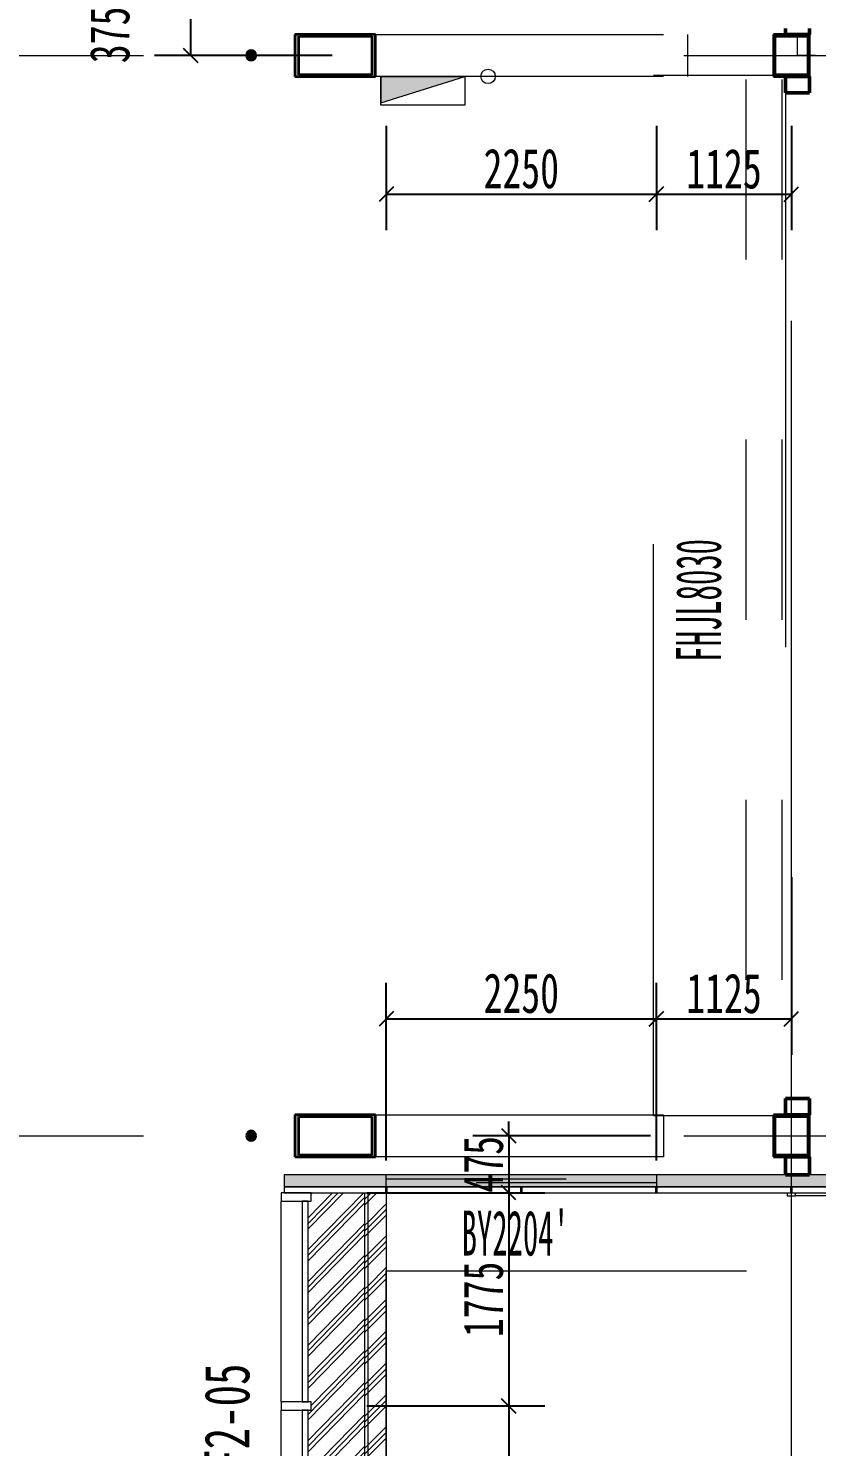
# Model space of a CAD drawing. Header units: millimetres. Extents: x 124696 to 347024, y 412631 to 564609.
# Drawn here: x 183817 to 190382, y 489762 to 501577 of the extents above; entities that cross this region are included whole.
import ezdxf

# ---------------------------------------------------------------- set-up
doc = ezdxf.new("R2010")
doc.units = ezdxf.units.MM
doc.header["$LTSCALE"] = 1500
doc.header["$MEASUREMENT"] = 0
for name, pattern in [('二层平面图$0$IMPORT-216002', [3, 2, -1]), ('二层平面图$0$划线', [6.35, 3.175, -3.175]), ('二层平面图$0$划线 1mm', [2, 1, -1]), ('二层平面图$0$轴网线_12_3_3_3 mm', [21, 12, -3, 3, -3])]:
    doc.linetypes.add(name, pattern=pattern)
doc.layers.add('0-建筑底图', color=7, linetype='Continuous')
for name, color, linetype, lineweight in [('二层平面图$0$0-1', 7, 'Continuous', 5), ('二层平面图$0$A-DOOR', 51, 'Continuous', 9), ('二层平面图$0$A-DOOR-3', 51, '二层平面图$0$划线', 9), ('二层平面图$0$A-DOOR-4', 51, '二层平面图$0$划线 1mm', 9), ('二层平面图$0$A-DOOR-IDEN', 53, 'Continuous', 15), ('二层平面图$0$A-LINE', 7, 'Continuous', 9), ('二层平面图$0$A-LINE-1', 7, '二层平面图$0$IMPORT-216002', 9), ('二层平面图$0$A-WALL-1', 10, 'Continuous', 50), ('二层平面图$0$A-WALL-2', 170, 'Continuous', 20), ('二层平面图$0$A-WALL-3', 10, 'Continuous', 50), ('二层平面图$0$A-WALL-CURT-PANEL-2', 7, 'Continuous', 9), ('二层平面图$0$A-WALL-CURT-PANEL-3', 140, 'Continuous', 9), ('二层平面图$0$A-WALL-CURT-STILE-2', 7, 'Continuous', 9), ('二层平面图$0$A-WALL-CURT-STILE-3', 7, 'Continuous', 9), ('二层平面图$0$A-WINDOW', 51, 'Continuous', 9), ('二层平面图$0$A-WINDOW-2', 51, '二层平面图$0$划线 1mm', 9), ('二层平面图$0$A-WINDOW-IDEN', 53, 'Continuous', 15), ('二层平面图$0$ANNO-DIMS', 3, 'Continuous', 15), ('二层平面图$0$ANNO-DOTE-1', 10, '二层平面图$0$轴网线_12_3_3_3 mm', 15), ('二层平面图$0$E-FIRE-EQPM', 3, 'Continuous', 9), ('二层平面图$0$FLOR-PATT', 99, 'Continuous', 9), ('二层平面图$0$S-BEAM', 4, 'Continuous', 9), ('二层平面图$0$S-BEAM-1', 7, 'Continuous', 9), ('二层平面图$0$S-BEAM-2', 130, 'Continuous', 35), ('二层平面图$0$S-COLU', 7, 'Continuous', 9), ('二层平面图$0$S-COLU-1', 250, 'Continuous', 5), ('二层平面图$0$S-COLU-2', 130, 'Continuous', 35), ('二层平面图$0$WALL-HATCH', 252, 'Continuous', 9), ('二层平面图$0$WALL-IDEN', 233, 'Continuous', 15)]:
    doc.layers.add(name, color=color, linetype=linetype, lineweight=lineweight)
doc.styles.add('二层平面图$0$黑体', font='simhei.ttf', dxfattribs={"width": 0.7, "height": 375})
doc.styles.add('二层平面图$0$黑体_5', font='simhei.ttf', dxfattribs={"width": 0.7, "height": 330})
doc.styles.add('二层平面图$0$黑体_6', font='simhei.ttf', dxfattribs={"width": 0.5, "height": 375})
doc.dimstyles.new('二层平面图$0$直线_2_2mm_黑体_引线_文字在上', dxfattribs={"dimscale": 304.8, "dimtxt": 412.811453, "dimasz": 0.393701, "dimexe": 0.984252, "dimexo": 0.0625, "dimgap": 0.147638, "dimtad": 1, "dimdec": 0, "dimzin": 0, "dimdsep": 46, "dimtxsty": '二层平面图$0$黑体_5', "dimblk1": '二层平面图$0$_Oblique', "dimblk2": '二层平面图$0$_Oblique', "dimsah": 1, "dimcen": 0.09, "dimazin": 0, "dimtfac": 1, "dimtdec": 4, "dimtix": 1, "dimtmove": 0, "dimatfit": 3, "dimfxl": 3.937008, "dimfxlon": 1, "dimtvp": 1, "dimtolj": 1, "dimtzin": 0, "dimarcsym": 2})
doc.dimstyles.new('二层平面图$0$直线_2_2mm_黑体_引线_文字在上_2', dxfattribs={"dimscale": 304.8, "dimtxt": 412.811453, "dimasz": 0.393701, "dimexe": 0.984252, "dimexo": 0.0625, "dimgap": 0.147638, "dimtad": 1, "dimdec": 0, "dimzin": 0, "dimdsep": 46, "dimtxsty": '二层平面图$0$黑体_5', "dimblk1": '二层平面图$0$_Oblique', "dimblk2": '二层平面图$0$_Oblique', "dimsah": 1, "dimcen": 0.09, "dimazin": 0, "dimtfac": 1, "dimtdec": 4, "dimtix": 1, "dimtmove": 2, "dimatfit": 3, "dimfxl": 3.937008, "dimfxlon": 1, "dimtvp": 1, "dimtolj": 1, "dimtzin": 0, "dimarcsym": 2})
doc.dimstyles.new('二层平面图$0$直线_2_2mm_黑体_引线_文字在上_3', dxfattribs={"dimscale": 304.8, "dimtxt": 412.811453, "dimasz": 0.393701, "dimexe": 0.984252, "dimexo": 0.0625, "dimgap": 0.147638, "dimtad": 1, "dimdec": 0, "dimzin": 0, "dimdsep": 46, "dimtxsty": '二层平面图$0$黑体_5', "dimblk1": '二层平面图$0$_Oblique', "dimblk2": '二层平面图$0$_Oblique', "dimsah": 1, "dimcen": 0.09, "dimazin": 0, "dimtfac": 1, "dimtdec": 4, "dimtix": 1, "dimtmove": 0, "dimatfit": 3, "dimfxl": 3.937008, "dimfxlon": 1, "dimtvp": 1, "dimtolj": 1, "dimtzin": 0, "dimarcsym": 2})
pattern_1 = [(45, (0, 0), (-132.5825, 132.5825), []), (45, (46.88, 0), (0, 265.16504), []), (45, (-46.88, 0), (0, 265.16504), [])]

# ---------------------------------------------------------------- blocks, each defined once
blk = doc.blocks.new('二层平面图$0$S-梁-钢-箱形1 - _-300x350x14x14-V38-104-2F')
at = {"layer": '二层平面图$0$S-BEAM-1'}
h = blk.add_hatch(color=256, dxfattribs=at)
h.paths.add_polyline_path([(23535, 15575), (23535, 15925), (22865, 15925), (22865, 15575)])
h.paths.add_polyline_path([(23504, 15589), (22896, 15589), (22896, 15911), (23504, 15911), (23504, 15614)])
for p, q in [((23535, 15925), (25935, 15925)), ((25935, 15575), (23535, 15575))]:
    blk.add_line(p, q, dxfattribs=at)
at = {"layer": '二层平面图$0$S-BEAM-2'}
for p, q in [((23535, 15925), (22865, 15925)), ((22865, 15925), (22865, 15575)), ((22896, 15589), (22896, 15911)), ((22896, 15911), (23504, 15911)), ((23504, 15911), (23504, 15589)), ((23535, 15575), (23535, 15925)), ((22865, 15575), (23535, 15575)), ((23504, 15589), (22896, 15589))]:
    blk.add_line(p, q, dxfattribs=at)
blk = doc.blocks.new('二层平面图$0$S-柱-钢-圆形 - D-80-2197115-104-2F')
at = {"layer": '二层平面图$0$S-COLU'}
blk.add_hatch(color=256, dxfattribs=at).paths.add_polyline_path([(0, -40), (20, -35), (35, -20), (40, 0), (35, 20), (20, 35), (0, 40), (-20, 35), (-35, 20), (-40, 0), (-35, -20), (-20, -35)])
at = {"layer": '二层平面图$0$S-COLU-2'}
for start, end in [(360, 180), (180, 360)]:
    blk.add_arc((0, 0), 40, start, end, dxfattribs=at)
blk = doc.blocks.new('二层平面图$0$S-梁-钢-箱形1 - _-300x350x14x14-V78-104-2F')
at = {"layer": '二层平面图$0$S-BEAM-1'}
h = blk.add_hatch(color=256, dxfattribs=at)
h.paths.add_polyline_path([(41535, 44825), (41535, 45175), (40865, 45175), (40865, 44825)])
h.paths.add_polyline_path([(41504, 44839), (40896, 44839), (40896, 45161), (41504, 45161), (41504, 44852)])
for p, q in [((41535, 45175), (43935, 45175)), ((41580, 44825), (41535, 44825)), ((43935, 44825), (42280, 44825))]:
    blk.add_line(p, q, dxfattribs=at)
at = {"layer": '二层平面图$0$S-BEAM-2'}
for p, q in [((41535, 45175), (40865, 45175)), ((40865, 45175), (40865, 44825)), ((40896, 44839), (40896, 45161)), ((40896, 45161), (41504, 45161)), ((41504, 45161), (41504, 44839)), ((41535, 44825), (41535, 45175)), ((40865, 44825), (41535, 44825)), ((41504, 44839), (40896, 44839))]:
    blk.add_line(p, q, dxfattribs=at)
blk = doc.blocks.new('二层平面图$0$SHS-Structure-Center_rvt-1-104-2F')
at = {"layer": '二层平面图$0$S-COLU-1'}
h = blk.add_hatch(color=256, dxfattribs=at)
h.paths.add_polyline_path([(45150, 44825), (45150, 45175), (44850, 45175), (44850, 44825)])
h.paths.add_polyline_path([(45136, 44839), (44864, 44839), (44864, 45161), (45136, 45161), (45136, 44852)])
blk.add_hatch(color=256, dxfattribs=at).paths.add_polyline_path([(40500, 44960), (40520, 44965), (40535, 44980), (40540, 45000), (40535, 45020), (40520, 45035), (40500, 45040), (40480, 45035), (40465, 45020), (40460, 45000), (40465, 44980), (40480, 44965)])
h = blk.add_hatch(color=256, dxfattribs=at)
h.paths.add_polyline_path([(45150, 35825), (45150, 36175), (44850, 36175), (44850, 35825)])
h.paths.add_polyline_path([(45136, 35839), (44864, 35839), (44864, 36161), (45136, 36161), (45136, 35892)])
at = {"layer": '二层平面图$0$S-COLU-2'}
for p, q in [((45150, 45175), (44850, 45175)), ((44850, 45175), (44850, 44825)), ((44864, 45161), (45136, 45161)), ((44864, 44839), (44864, 45161)), ((45136, 45161), (45136, 44839)), ((45150, 44825), (45150, 45175)), ((44850, 44825), (45150, 44825)), ((45136, 44839), (44864, 44839)), ((45150, 36175), (44850, 36175)), ((44850, 36175), (44850, 35825)), ((44864, 36161), (45136, 36161)), ((44864, 35839), (44864, 36161)), ((45136, 36161), (45136, 35839)), ((45150, 35825), (45150, 36175)), ((44850, 35825), (45150, 35825)), ((45136, 35839), (44864, 35839))]:
    blk.add_line(p, q, dxfattribs=at)
for start, end in [(0, 180), (180, 0)]:
    blk.add_arc((40500, 45000), 40, start, end, dxfattribs=at)
at = {"layer": '二层平面图$0$S-BEAM'}
for name, p in [('二层平面图$0$S-梁-钢-箱形1 - _-300x350x14x14-V78-104-2F', (0, 0)), ('二层平面图$0$S-梁-钢-箱形1 - _-300x350x14x14-V38-104-2F', (18000, 20250))]:
    blk.add_blockref(name, p, dxfattribs=at)
at = {"layer": '二层平面图$0$S-COLU'}
blk.add_blockref('二层平面图$0$S-柱-钢-圆形 - D-80-2197115-104-2F', (40500, 36000), dxfattribs=at)
blk = doc.blocks.new('二层平面图$0$楼板 斜檐口 - 楼板 斜檐口-3571289-104-2F')
at = {"layer": '二层平面图$0$FLOR-PATT'}
h = blk.add_hatch(dxfattribs=at)
h.set_pattern_fill('FP_95', color=256, style=0, pattern_type=2)
h.set_pattern_definition([(45.634, (1733.87, 0), (-129.6791, 132.58266), []), (45.634, (1779.72, 0), (0.0011, 265.165), []), (45.634, (1688.02, 0), (0.0011, 265.165), [])])
h.paths.add_polyline_path([(41445, 31975), (41445, 35525), (41000, 35525), (41000, 35455), (40975, 35455), (40975, 33785), (41000, 33785), (41000, 33715), (40975, 33715), (40975, 32045), (41000, 32045), (41000, 31975), (41026, 31975)])
h = blk.add_hatch(dxfattribs=at)
h.set_pattern_fill('FP_47', color=256, style=0, pattern_type=2)
h.set_pattern_definition(pattern_1)
h.paths.add_polyline_path([(41445, 31975), (41475, 31975), (41475, 35525), (41445, 35525), (41445, 32591)])
h = blk.add_hatch(dxfattribs=at)
h.set_pattern_fill('FP_47', color=256, style=0, pattern_type=2)
h.set_pattern_definition(pattern_1)
h.paths.add_polyline_path([(41475, 31975), (41625, 31975), (41625, 35525), (41475, 35525), (41475, 32591)])
at = {"layer": '二层平面图$0$A-LINE'}
for p, q in [((41445, 35525), (41445, 31975)), ((41475, 31975), (41475, 35525)), ((41625, 35525), (41625, 31975))]:
    blk.add_line(p, q, dxfattribs=at)
blk = doc.blocks.new('二层平面图$0$国标_带灭火器箱组合式消防柜-乙型-左 - 1800x700x180 2-4750706-104-2F')
at = {"layer": '二层平面图$0$E-FIRE-EQPM'}
blk.add_hatch(color=256, dxfattribs=at).paths.add_polyline_path([(-350, -120), (350, 100), (-350, 100)])
for p, q in [((-350, -120), (350, 100)), ((350, 100), (-350, 100)), ((-350, 100), (-350, -120)), ((-350, -140), (-350, 100)), ((-350, 100), (350, 100)), ((350, 100), (350, -140)), ((350, -140), (-350, -140))]:
    blk.add_line(p, q, dxfattribs=at)
blk = doc.blocks.new('二层平面图$0$A-侧装双轨防火卷帘 - FHJL8030-11789880-104-2F')
at = {"layer": '二层平面图$0$A-DOOR-3'}
for p, q in [((-4334, -100), (4334, -100)), ((-4334, -1200), (-4334, -100)), ((4334, -100), (4334, -1200)), ((4334, -1200), (-4334, -1200))]:
    blk.add_line(p, q, dxfattribs=at)
at = {"layer": '二层平面图$0$A-DOOR-4'}
for p, q in [((-4299, -130), (4299, -130)), ((-4299, -430), (4299, -430))]:
    blk.add_line(p, q, dxfattribs=at)
blk = doc.blocks.new('二层平面图$0$矩形竖梃 - 8 x 50 mm 蜂窝铝板幕墙开缝-13027057-104-2F')
at = {"layer": '二层平面图$0$A-WALL-CURT-STILE-3'}
for p, q in [((-4, 0), (4, 0)), ((-4, -50), (-4, 0)), ((4, 0), (4, -50)), ((4, -50), (-4, -50))]:
    blk.add_line(p, q, dxfattribs=at)
blk = doc.blocks.new('二层平面图$0$系统嵌板 - 白色艾特板-13027059-104-2F')
at = {"layer": '二层平面图$0$A-WALL-CURT-PANEL-3'}
for p, q in [((423, 50), (-423, 50)), ((-423, 50), (-423, 0)), ((-423, 0), (423, 0)), ((423, 0), (423, 50))]:
    blk.add_line(p, q, dxfattribs=at)
blk = doc.blocks.new('二层平面图$0$系统嵌板 - 白色艾特板-13027060-104-2F')
at = {"layer": '二层平面图$0$A-WALL-CURT-PANEL-3'}
for p, q in [((558.5, 50), (-558.5, 50)), ((-558.5, 50), (-558.5, 0)), ((-558.5, 0), (558.5, 0)), ((558.5, 0), (558.5, 50))]:
    blk.add_line(p, q, dxfattribs=at)
blk = doc.blocks.new('二层平面图$0$系统嵌板 - 白色艾特板-13027061-104-2F')
at = {"layer": '二层平面图$0$A-WALL-CURT-PANEL-3'}
for p, q in [((558.5, 50), (-558.5, 50)), ((-558.5, 50), (-558.5, 0)), ((-558.5, 0), (558.5, 0)), ((558.5, 0), (558.5, 50))]:
    blk.add_line(p, q, dxfattribs=at)
blk = doc.blocks.new('二层平面图$0$系统嵌板 - 白色艾特板-13027062-104-2F')
at = {"layer": '二层平面图$0$A-WALL-CURT-PANEL-3'}
for p, q in [((558.5, 50), (-558.5, 50)), ((-558.5, 50), (-558.5, 0)), ((-558.5, 0), (558.5, 0)), ((558.5, 0), (558.5, 50))]:
    blk.add_line(p, q, dxfattribs=at)
blk = doc.blocks.new('二层平面图$0$系统嵌板 - 00S-玻璃-12648773-104-2F')
at = {"layer": '二层平面图$0$A-WALL-CURT-PANEL-3'}
for p, q in [((835, 50), (-835, 50)), ((-835, 50), (-835, 0)), ((-835, 0), (835, 0)), ((835, 0), (835, 50))]:
    blk.add_line(p, q, dxfattribs=at)
blk = doc.blocks.new('二层平面图$0$矩形竖梃 - 幕墙龙骨_70_250-12225542-104-2F')
at = {"layer": '二层平面图$0$A-WALL-CURT-STILE-3'}
for p, q in [((-70, 25), (0, 25)), ((-70, -225), (-70, 25)), ((0, 25), (0, -225)), ((0, -225), (-70, -225))]:
    blk.add_line(p, q, dxfattribs=at)
blk = doc.blocks.new('二层平面图$0$矩形竖梃 - 幕墙龙骨_20_225_隐框-12494318-104-2F')
at = {"layer": '二层平面图$0$A-WALL-CURT-STILE-2'}
blk.add_line((40750, 32045), (40750, 33715), dxfattribs=at)
blk = doc.blocks.new('二层平面图$0$矩形竖梃 - 幕墙龙骨_20_225_隐框-12494319-104-2F')
at = {"layer": '二层平面图$0$A-WALL-CURT-STILE-2'}
blk.add_line((40750, 33785), (40750, 35455), dxfattribs=at)
blk = doc.blocks.new('二层平面图$0$矩形竖梃 - 幕墙龙骨_70_250-12494320-104-2F')
at = {"layer": '二层平面图$0$A-WALL-CURT-STILE-3'}
for p, q in [((-35, 25), (35, 25)), ((-35, -225), (-35, 25)), ((35, 25), (35, -225)), ((35, -225), (-35, -225))]:
    blk.add_line(p, q, dxfattribs=at)
blk = doc.blocks.new('二层平面图$0$A-金属百叶 - BY2204_-12935238-104-2F')
at = {"layer": '二层平面图$0$A-WINDOW'}
for p, q in [((-1125, -50), (-1125, 50)), ((1125, 50), (1125, -50))]:
    blk.add_line(p, q, dxfattribs=at)
at = {"layer": '二层平面图$0$A-WINDOW-2'}
for p, q in [((-1125, 17), (1125, 17)), ((1125, -17), (-1125, -17))]:
    blk.add_line(p, q, dxfattribs=at)
blk = doc.blocks.new('二层平面图$0$矩形竖梃 - 幕墙龙骨_70_250-13162030-104-2F')
at = {"layer": '二层平面图$0$A-WALL-CURT-STILE-2'}
for p, q in [((-70, 0), (-70, 25)), ((-70, 25), (0, 25)), ((0, 25), (0, 0))]:
    blk.add_line(p, q, dxfattribs=at)
blk = doc.blocks.new('二层平面图$0$矩形竖梃 - 幕墙龙骨_70_250-13162027-104-2F')
at = {"layer": '二层平面图$0$A-WALL-CURT-STILE-2'}
for p, q in [((45475, 35750), (45500, 35750)), ((45500, 35500), (45035, 35500))]:
    blk.add_line(p, q, dxfattribs=at)
blk = doc.blocks.new('二层平面图$0$_Oblique')
at = {"color": 0, "linetype": 'ByBlock', "lineweight": -2}
blk.add_line((-0.5, -0.5), (0.5, 0.5), dxfattribs=at)
blk = doc.blocks.new('*D2521')
at = {"layer": '二层平面图$0$ANNO-DIMS', "color": 0, "lineweight": -2, "transparency": 16777216}
for p, q in [((41175, 45375), (39695, 45375)), ((39995, 45375), (39995, 45000)), ((41175, 45000), (39695, 45000))]:
    blk.add_line(p, q, dxfattribs=at)
at = {"layer": '二层平面图$0$ANNO-DIMS', "color": 0, "lineweight": -2, "transparency": 16777216, "xscale": 120, "yscale": 120, "zscale": 120}
for p, rotation in [((39995, 45375), 90), ((39995, 45000), 270)]:
    blk.add_blockref('二层平面图$0$_Oblique', p, dxfattribs=dict(at, rotation=rotation))
at = {"layer": '二层平面图$0$ANNO-DIMS', "color": 0, "transparency": 16777216, "insert": (39156, 44935), "char_height": 330, "width": 604.82, "attachment_point": 1, "rotation": 90, "line_spacing_factor": 0.872751, "style": '二层平面图$0$黑体_5'}
blk.add_mtext('\\A1;375', dxfattribs=at)
blk = doc.blocks.new('*D2457')
at = {"layer": '二层平面图$0$ANNO-DIMS', "color": 0, "lineweight": -2, "transparency": 16777216}
for p, q in [((42645, 36000), (42645, 36120)), ((43826, 36000), (42345, 36000)), ((42645, 36000), (42645, 35525)), ((41464, 35525), (42945, 35525)), ((42645, 35525), (42645, 35405))]:
    blk.add_line(p, q, dxfattribs=at)
at = {"layer": '二层平面图$0$ANNO-DIMS', "color": 0, "lineweight": -2, "transparency": 16777216, "xscale": 120, "yscale": 120, "zscale": 120}
for p, rotation in [((42645, 36000), 270), ((42645, 35525), 90)]:
    blk.add_blockref('二层平面图$0$_Oblique', p, dxfattribs=dict(at, rotation=rotation))
at = {"layer": '二层平面图$0$ANNO-DIMS', "color": 0, "transparency": 16777216, "insert": (42435, 35762), "char_height": 330, "width": 604.82, "attachment_point": 5, "rotation": 90, "style": '二层平面图$0$黑体_5'}
blk.add_mtext('\\A1;475', dxfattribs=at)
blk = doc.blocks.new('*D2458')
at = {"layer": '二层平面图$0$ANNO-DIMS', "color": 0, "lineweight": -2, "transparency": 16777216}
for p, q in [((41464, 35525), (42945, 35525)), ((42645, 35525), (42645, 33750)), ((41464, 33750), (42945, 33750))]:
    blk.add_line(p, q, dxfattribs=at)
at = {"layer": '二层平面图$0$ANNO-DIMS', "color": 0, "lineweight": -2, "transparency": 16777216, "xscale": 120, "yscale": 120, "zscale": 120}
for p, rotation in [((42645, 35525), 90), ((42645, 33750), 270)]:
    blk.add_blockref('二层平面图$0$_Oblique', p, dxfattribs=dict(at, rotation=rotation))
at = {"layer": '二层平面图$0$ANNO-DIMS', "color": 0, "transparency": 16777216, "insert": (42435, 34637), "char_height": 330, "width": 806.42, "attachment_point": 5, "rotation": 90, "style": '二层平面图$0$黑体_5'}
blk.add_mtext('\\A1;1775', dxfattribs=at)
blk = doc.blocks.new('*D2459')
at = {"layer": '二层平面图$0$ANNO-DIMS', "color": 0, "lineweight": -2, "transparency": 16777216}
for p, q in [((41464, 33750), (42945, 33750)), ((42645, 33750), (42645, 31975)), ((43826, 31975), (42345, 31975))]:
    blk.add_line(p, q, dxfattribs=at)
at = {"layer": '二层平面图$0$ANNO-DIMS', "color": 0, "lineweight": -2, "transparency": 16777216, "xscale": 120, "yscale": 120, "zscale": 120}
for p, rotation in [((42645, 33750), 90), ((42645, 31975), 270)]:
    blk.add_blockref('二层平面图$0$_Oblique', p, dxfattribs=dict(at, rotation=rotation))
at = {"layer": '二层平面图$0$ANNO-DIMS', "color": 0, "transparency": 16777216, "insert": (42435, 32862), "char_height": 330, "width": 806.42, "attachment_point": 5, "rotation": 90, "style": '二层平面图$0$黑体_5'}
blk.add_mtext('\\A1;1775', dxfattribs=at)
blk = doc.blocks.new('*D2697')
at = {"layer": '二层平面图$0$ANNO-DIMS', "color": 0, "lineweight": -2, "transparency": 16777216}
for p, q in [((41625, 44412), (41625, 43544)), ((43875, 44412), (43875, 43544)), ((41625, 43844), (43875, 43844))]:
    blk.add_line(p, q, dxfattribs=at)
at = {"layer": '二层平面图$0$ANNO-DIMS', "color": 0, "lineweight": -2, "transparency": 16777216, "xscale": 120, "yscale": 120, "zscale": 120, "rotation": 180}
blk.add_blockref('二层平面图$0$_Oblique', (41625, 43844), dxfattribs=at)
at = {"layer": '二层平面图$0$ANNO-DIMS', "color": 0, "lineweight": -2, "transparency": 16777216, "xscale": 120, "yscale": 120, "zscale": 120}
blk.add_blockref('二层平面图$0$_Oblique', (43875, 43844), dxfattribs=at)
at = {"layer": '二层平面图$0$ANNO-DIMS', "color": 0, "transparency": 16777216, "insert": (42750, 44056), "char_height": 330, "width": 806.42, "attachment_point": 5, "style": '二层平面图$0$黑体_5'}
blk.add_mtext('\\A1;2250', dxfattribs=at)
blk = doc.blocks.new('*D2698')
at = {"layer": '二层平面图$0$ANNO-DIMS', "color": 0, "lineweight": -2, "transparency": 16777216}
for p, q in [((43875, 44412), (43875, 43544)), ((45000, 44412), (45000, 43544)), ((43875, 43844), (45000, 43844))]:
    blk.add_line(p, q, dxfattribs=at)
at = {"layer": '二层平面图$0$ANNO-DIMS', "color": 0, "lineweight": -2, "transparency": 16777216, "xscale": 120, "yscale": 120, "zscale": 120, "rotation": 180}
blk.add_blockref('二层平面图$0$_Oblique', (43875, 43844), dxfattribs=at)
at = {"layer": '二层平面图$0$ANNO-DIMS', "color": 0, "lineweight": -2, "transparency": 16777216, "xscale": 120, "yscale": 120, "zscale": 120}
blk.add_blockref('二层平面图$0$_Oblique', (45000, 43844), dxfattribs=at)
at = {"layer": '二层平面图$0$ANNO-DIMS', "color": 0, "transparency": 16777216, "insert": (44438, 44054), "char_height": 330, "width": 806.42, "attachment_point": 5, "style": '二层平面图$0$黑体_5'}
blk.add_mtext('\\A1;1125', dxfattribs=at)
blk = doc.blocks.new('*D2653')
at = {"layer": '二层平面图$0$ANNO-DIMS', "color": 0, "lineweight": -2, "transparency": 16777216}
for p, q in [((41625, 35793), (41625, 37274)), ((43875, 35793), (43875, 37274)), ((41625, 36974), (43875, 36974))]:
    blk.add_line(p, q, dxfattribs=at)
at = {"layer": '二层平面图$0$ANNO-DIMS', "color": 0, "lineweight": -2, "transparency": 16777216, "xscale": 120, "yscale": 120, "zscale": 120, "rotation": 180}
blk.add_blockref('二层平面图$0$_Oblique', (41625, 36974), dxfattribs=at)
at = {"layer": '二层平面图$0$ANNO-DIMS', "color": 0, "lineweight": -2, "transparency": 16777216, "xscale": 120, "yscale": 120, "zscale": 120}
blk.add_blockref('二层平面图$0$_Oblique', (43875, 36974), dxfattribs=at)
at = {"layer": '二层平面图$0$ANNO-DIMS', "color": 0, "transparency": 16777216, "insert": (42750, 37186), "char_height": 330, "width": 806.42, "attachment_point": 5, "style": '二层平面图$0$黑体_5'}
blk.add_mtext('\\A1;2250', dxfattribs=at)
blk = doc.blocks.new('*D2654')
at = {"layer": '二层平面图$0$ANNO-DIMS', "color": 0, "lineweight": -2, "transparency": 16777216}
for p, q in [((45000, 38155), (45000, 36674)), ((43875, 35793), (43875, 37274)), ((43875, 36974), (45000, 36974))]:
    blk.add_line(p, q, dxfattribs=at)
at = {"layer": '二层平面图$0$ANNO-DIMS', "color": 0, "lineweight": -2, "transparency": 16777216, "xscale": 120, "yscale": 120, "zscale": 120, "rotation": 180}
blk.add_blockref('二层平面图$0$_Oblique', (43875, 36974), dxfattribs=at)
at = {"layer": '二层平面图$0$ANNO-DIMS', "color": 0, "lineweight": -2, "transparency": 16777216, "xscale": 120, "yscale": 120, "zscale": 120}
blk.add_blockref('二层平面图$0$_Oblique', (45000, 36974), dxfattribs=at)
at = {"layer": '二层平面图$0$ANNO-DIMS', "color": 0, "transparency": 16777216, "insert": (44438, 37184), "char_height": 330, "width": 806.42, "attachment_point": 5, "style": '二层平面图$0$黑体_5'}
blk.add_mtext('\\A1;1125', dxfattribs=at)
blk = doc.blocks.new('二层平面图')
at = {"layer": '二层平面图$0$WALL-HATCH'}
h = blk.add_hatch(dxfattribs=at)
h.set_pattern_fill('FP_123', color=8, angle=-113.578, style=0, pattern_type=2)
h.set_pattern_definition([(66.422, (29837.945, 35582.62), (0.21196, 152.88676), [26.213, -13.882, 69.19, -13.882, -42.855]), (66.422, (29837.945, 35582.62), (0.21196, 152.88676), [-123.167, 26.213, -16.642]), (113.58, (29798.026, 35582.62), (-66.51436, 0.00144), [26.213, -13.882, 69.26, -13.882, -42.855]), (113.58, (29798.026, 35582.62), (-66.51436, 0.00144), [-123.237, 26.213, -16.642]), (360, (29798.03, 35582.62), (2e-11, 152.4), [39.907, -26.604]), (360, (29831.28, 35719.78), (2e-11, 152.4), [39.907, -26.604]), (90, (29787.5, 35606.74), (-66.513, 7e-12), [12.722, -139.678]), (90, (29820.756, 35682.94), (-66.513, 7e-12), [12.722, -139.678]), (90, (29848.46, 35606.74), (-66.513, 7e-12), [12.722, -139.678]), (90, (29881.716, 35682.94), (-66.513, 7e-12), [12.722, -139.678])])
h.paths.add_polyline_path([(50536, 35575), (50536, 35675), (40775, 35675), (40775, 35575), (50000.4, 35575)])
h.paths.add_polyline_path([(31225, 35575), (31225, 35675), (4500, 35675), (4500, 35575), (30671.8, 35575)])
at = {"layer": '二层平面图$0$A-LINE', "color": 8}
for p, q in [((44135.6, 45175), (44135.6, 44825)), ((45050, 45000), (45050, 45161)), ((45136, 45000), (45050, 45000)), ((45200, 45000), (45150, 45000)), ((43935.6, 36175), (43935.6, 35825))]:
    blk.add_line(p, q, dxfattribs=at)
blk.add_circle((42473.1, 44825), 60, dxfattribs=at)
at = {"layer": '二层平面图$0$A-LINE-1', "color": 8}
for p, q in [((41625.1, 32625), (41625.1, 34875)), ((41625.1, 34875), (54000, 34875))]:
    blk.add_line(p, q, dxfattribs=at)
at = {"layer": '二层平面图$0$A-WALL-1', "color": 8}
for p, q in [((44950, 45225), (44950, 45175)), ((44950, 45175), (45150, 45175)), ((45150, 45175), (45150, 45225)), ((44950, 44825), (44950, 44689)), ((45150, 44825), (44950, 44825)), ((45150, 44689), (45150, 44825)), ((44950, 44689), (45150, 44689)), ((44950, 36311), (44950, 36175)), ((45150, 36311), (44950, 36311)), ((45150, 36175), (45150, 36311)), ((44950, 36175), (45150, 36175)), ((44950, 35825), (44950, 35675)), ((45150, 35825), (44950, 35825)), ((45150, 35675), (45150, 35825))]:
    blk.add_line(p, q, dxfattribs=at)
at = {"layer": '二层平面图$0$A-WALL-2', "color": 8}
for p, q in [((44950, 35675), (40775, 35675)), ((40775, 35675), (40775, 35575)), ((40775, 35575), (50536, 35575)), ((50536, 35675), (45150, 35675))]:
    blk.add_line(p, q, dxfattribs=at)
at = {"layer": '二层平面图$0$A-WALL-3', "color": 8}
blk.add_line((45150, 35675), (44950, 35675), dxfattribs=at)
at = {"layer": '二层平面图$0$ANNO-DOTE-1', "color": 8}
for p, q in [((45000, -6710.3), (45000, 106757.2)), ((-18896.2, 45000), (161528.2, 45000)), ((-18896.2, 36000), (161528.2, 36000))]:
    blk.add_line(p, q, dxfattribs=at)
at = {"layer": '二层平面图$0$0-1', "color": 8}
blk.add_blockref('二层平面图$0$SHS-Structure-Center_rvt-1-104-2F', (0, 0), dxfattribs=at)
at = {"layer": '二层平面图$0$A-DOOR', "color": 8, "rotation": 269.9999999999999}
blk.add_blockref('二层平面图$0$A-侧装双轨防火卷帘 - FHJL8030-11789880-104-2F', (45050, 40500), dxfattribs=at)
at = {"layer": '二层平面图$0$A-LINE', "color": 8}
blk.add_blockref('二层平面图$0$楼板 斜檐口 - 楼板 斜檐口-3571289-104-2F', (0, 0), dxfattribs=at)
at = {"layer": '二层平面图$0$A-WALL-CURT-PANEL-2', "color": 8}
for name, p in [('二层平面图$0$系统嵌板 - 白色艾特板-13027059-104-2F', (41198, 35525)), ('二层平面图$0$系统嵌板 - 白色艾特板-13027060-104-2F', (42187.5, 35525)), ('二层平面图$0$系统嵌板 - 白色艾特板-13027060-104-2F', (43312.5, 35525)), ('二层平面图$0$系统嵌板 - 白色艾特板-13027061-104-2F', (44437.5, 35525)), ('二层平面图$0$系统嵌板 - 白色艾特板-13027062-104-2F', (45562.5, 35525))]:
    blk.add_blockref(name, p, dxfattribs=at)
at = {"layer": '二层平面图$0$A-WALL-CURT-PANEL-2', "color": 8, "rotation": 89.99999999999991}
for p in [(40975, 34620), (40975, 32880)]:
    blk.add_blockref('二层平面图$0$系统嵌板 - 00S-玻璃-12648773-104-2F', p, dxfattribs=at)
at = {"layer": '二层平面图$0$A-WALL-CURT-STILE-2', "color": 8}
for name in ['二层平面图$0$矩形竖梃 - 幕墙龙骨_70_250-13162027-104-2F', '二层平面图$0$矩形竖梃 - 幕墙龙骨_20_225_隐框-12494319-104-2F', '二层平面图$0$矩形竖梃 - 幕墙龙骨_20_225_隐框-12494318-104-2F']:
    blk.add_blockref(name, (0, 0), dxfattribs=at)
at = {"layer": '二层平面图$0$A-WALL-CURT-STILE-2', "color": 8, "extrusion": (0, 0, -1)}
for name, p, rotation in [('二层平面图$0$矩形竖梃 - 8 x 50 mm 蜂窝铝板幕墙开缝-13027057-104-2F', (-41625, 35525), 180), ('二层平面图$0$矩形竖梃 - 8 x 50 mm 蜂窝铝板幕墙开缝-13027057-104-2F', (-42750, 35525), 180), ('二层平面图$0$矩形竖梃 - 8 x 50 mm 蜂窝铝板幕墙开缝-13027057-104-2F', (-43875, 35525), 180), ('二层平面图$0$矩形竖梃 - 8 x 50 mm 蜂窝铝板幕墙开缝-13027057-104-2F', (-45000, 35525), 180), ('二层平面图$0$矩形竖梃 - 幕墙龙骨_70_250-12225542-104-2F', (-40975, 35525), 90.0000000000001), ('二层平面图$0$矩形竖梃 - 幕墙龙骨_70_250-13162030-104-2F', (-45035, 35525), 180), ('二层平面图$0$矩形竖梃 - 幕墙龙骨_70_250-12494320-104-2F', (-40975, 33750), 90.0000000000001)]:
    blk.add_blockref(name, p, dxfattribs=dict(at, rotation=rotation))
at = {"layer": '二层平面图$0$A-WINDOW', "color": 8, "rotation": 180}
blk.add_blockref('二层平面图$0$A-金属百叶 - BY2204_-12935238-104-2F', (42750, 35625), dxfattribs=at)
at = {"layer": '二层平面图$0$E-FIRE-EQPM', "color": 8}
blk.add_blockref('二层平面图$0$国标_带灭火器箱组合式消防柜-乙型-左 - 1800x700x180 2-4750706-104-2F', (41930, 44725.2), dxfattribs=at)
at = {"layer": '二层平面图$0$A-DOOR-IDEN', "color": 8, "insert": (44037.6, 39949.9), "char_height": 375, "width": 1346.835, "attachment_point": 1, "rotation": 90, "style": '二层平面图$0$黑体_6'}
blk.add_mtext('FHJL8030', dxfattribs=at)
at = {"layer": '二层平面图$0$A-WINDOW-IDEN', "color": 8, "insert": (42253.3, 35377.5), "char_height": 375, "width": 1178.481, "attachment_point": 1, "style": '二层平面图$0$黑体_6'}
blk.add_mtext("BY2204'", dxfattribs=at)
at = {"layer": '二层平面图$0$WALL-IDEN', "color": 8, "insert": (40110.8, 32673.8), "char_height": 375, "width": 1885.569, "attachment_point": 1, "rotation": 90, "style": '二层平面图$0$黑体'}
blk.add_mtext('MQ-F2-05', dxfattribs=at)
at = {"layer": '二层平面图$0$ANNO-DIMS', "color": 8}
dim = blk.add_linear_dim(base=(39994.5, 45000), p1=(41194.5, 45375), p2=(41194.5, 45000), angle=90, dimstyle='二层平面图$0$直线_2_2mm_黑体_引线_文字在上_2', override={"dimpost": '<>', "dimfxl": 375}, dxfattribs=at)
dim.commit()
dim.dimension.update_dxf_attribs({"geometry": '*D2521', "text_midpoint": (39376.2, 45237.9), "dimtype": 160, "text_rotation": 90})
for base, p1, p2, override, picture, middle in [((43875, 43844.3), (41625, 44430.6), (43875, 44430.6), {"dimpost": '<>', "dimfxl": 2250}, '*D2697', (42750, 44056.2)), ((45000, 43844.3), (43875, 44430.6), (45000, 44430.6), {"dimpost": '<>', "dimfxl": 1125}, '*D2698', (44437.5, 44054.3)), ((45000, 36974.3), (43875, 35774.3), (45000, 38174.3), {"dimpost": '<>', "dimfxl": 2650.589557}, '*D2654', (44437.5, 37184.3)), ((43875, 36974.3), (41625, 35774.3), (43875, 35774.3), {"dimpost": '<>', "dimfxl": 2250}, '*D2653', (42750, 37186.2))]:
    dim = blk.add_linear_dim(base=base, p1=p1, p2=p2, dimstyle='二层平面图$0$直线_2_2mm_黑体_引线_文字在上_3', override=override, dxfattribs=at)
    dim.commit()
    dim.dimension.update_dxf_attribs({"geometry": picture, "text_midpoint": middle})
for base, p1, p2, override, picture, middle in [((42645, 35525), (43845, 36000), (41445, 35525), {"dimpost": '<>', "dimfxl": 2446.553699}, '*D2457', (42435, 35762.5)), ((42645, 33750), (41445, 35525), (41445, 33750), {"dimpost": '<>', "dimfxl": 1775}, '*D2458', (42435, 34637.5)), ((42645, 31975), (41445, 33750), (43845, 31975), {"dimpost": '<>', "dimfxl": 2985.067001}, '*D2459', (42435, 32862.5))]:
    dim = blk.add_linear_dim(base=base, p1=p1, p2=p2, angle=90, dimstyle='二层平面图$0$直线_2_2mm_黑体_引线_文字在上', override=override, dxfattribs=at)
    dim.commit()
    dim.dimension.update_dxf_attribs({"geometry": picture, "text_midpoint": middle})

msp = doc.modelspace()

# ---------------------------------------------------------------- block references
at = {"layer": '0-建筑底图'}
msp.add_blockref('二层平面图', (145172, 456352), dxfattribs=at)

doc.saveas('drawing.dxf')
